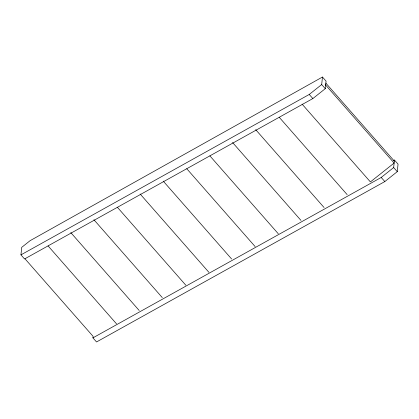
<?xml version="1.0" encoding="UTF-8"?>
<svg xmlns="http://www.w3.org/2000/svg" width="419" height="419" viewBox="0 0 419 419"><rect width="100%" height="100%" fill="white"/><g stroke="black" fill="none" stroke-linecap="round" stroke-linejoin="round"><path stroke-width="0.63" d="M20.95 254.862L21.725 247.346L30.1 240.679L322.462 77.033L326.071 81.139L325.296 88.66L312.846 98.565L24.559 258.968L20.95 254.862L309.238 94.458L321.687 84.554L322.462 77.033M393.3 160.671L394.441 160.032L398.05 164.138L397.275 171.654L384.825 181.563L96.538 341.967L92.929 337.861L93.086 336.352L25.014 258.837M92.929 337.861L381.217 177.457L393.666 167.548L394.441 160.032M325.83 83.098L394.331 161.106M325.202 84.538L394.132 163.038L370.401 181.919L302.104 104.142M321.687 84.554L325.296 88.66M393.666 167.548L397.275 171.654M309.238 94.458L312.846 98.565M381.217 177.457L384.825 181.563M279.222 117.273L347.173 194.657M255.679 129.649L324.065 207.525M232.571 142.518L300.952 220.394M209.888 155.878L278.274 233.755M186.78 168.747L255.166 246.623M163.242 181.128L231.623 259.005M140.129 193.997L208.945 272.366M117.451 207.358L185.837 285.234M93.914 219.734L162.294 297.61M70.801 232.608L139.187 310.484M48.122 245.963L116.508 323.84"/></g></svg>
